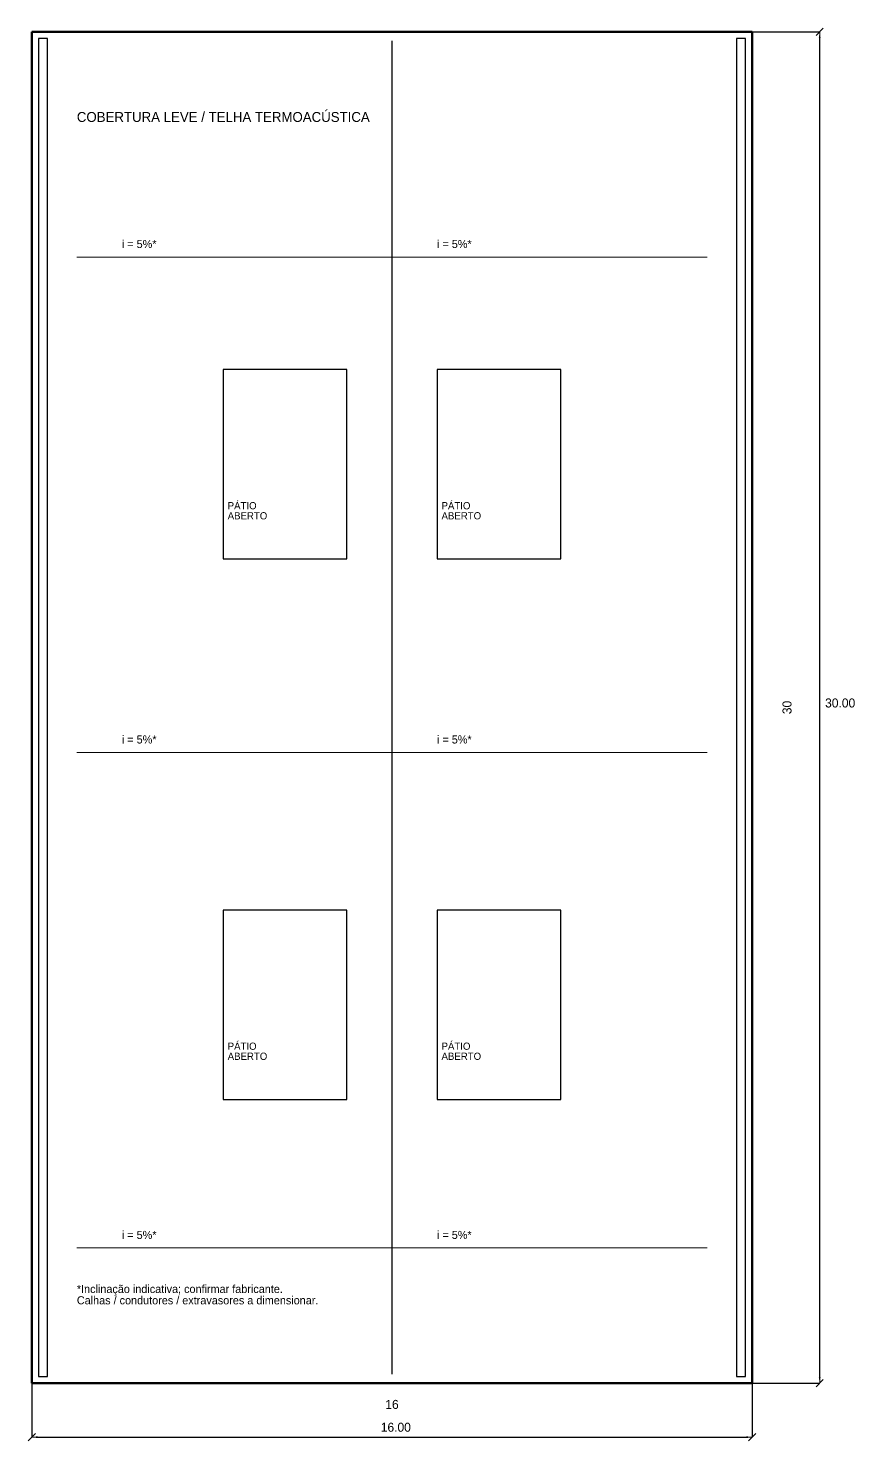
# Model space of a CAD drawing. Header units: metres. Extents: x -2 to 623, y -2 to 50.
# Drawn here: x 211.92 to 230.28, y 10.72 to 42.08 of the extents above; entities that cross this region are included whole.
import ezdxf

# ---------------------------------------------------------------- set-up
doc = ezdxf.new("R2010")
doc.units = ezdxf.units.M
for name, color, linetype, lineweight in [('COTAS', 2, 'Continuous', 13), ('ESQUADRIAS', 4, 'Continuous', 25), ('PAREDES', 7, 'Continuous', 50), ('TERRENO', 3, 'Continuous', 25), ('TEXTOS', 7, 'Continuous', 15)]:
    doc.layers.add(name, color=color, linetype=linetype, lineweight=lineweight)
doc.dimstyles.get("Standard").update_dxf_attribs({"dimtxt": 2.5, "dimasz": 2.5, "dimexe": 1.25, "dimexo": 0.625, "dimtad": 1, "dimcen": 2.5, "dimazin": 3, "dimtfac": 1, "dimtmove": 0, "dimatfit": 3})

# ---------------------------------------------------------------- blocks, each defined once
blk = doc.blocks.new('_CLOSEDFILLED')
at = {"color": 0, "linetype": 'BYBLOCK'}
blk.add_solid([(-1, 0.16), (0, 0), (-1, -0.16)], dxfattribs=at)
blk = doc.blocks.new('*D43')
for p, q in [((212, 12), (212, 10.8)), ((228, 12), (228, 10.8)), ((212.13, 10.8), (227.87, 10.8))]:
    blk.add_line(p, q)
at = {"layer": 'Defpoints'}
for p in [(212, 12), (228, 12), (212, 10.8)]:
    blk.add_point(p, dxfattribs=at)
at = {"layer": 'COTAS', "xscale": 0.13, "yscale": 0.13, "rotation": 180}
blk.add_blockref('_CLOSEDFILLED', (212, 10.8), dxfattribs=at)
at = {"layer": 'COTAS', "xscale": 0.13, "yscale": 0.13}
blk.add_blockref('_CLOSEDFILLED', (228, 10.8), dxfattribs=at)
at = {"layer": 'COTAS', "insert": (220, 11.525), "char_height": 0.2, "attachment_point": 5}
blk.add_mtext('16', dxfattribs=at)
blk = doc.blocks.new('*D44')
for p, q in [((228, 42), (229.5, 42)), ((229.5, 12.13), (229.5, 41.87)), ((228, 12), (229.5, 12))]:
    blk.add_line(p, q)
at = {"layer": 'Defpoints'}
for p in [(228, 42), (228, 12), (229.5, 12)]:
    blk.add_point(p, dxfattribs=at)
at = {"layer": 'COTAS', "xscale": 0.13, "yscale": 0.13}
for p, rotation in [((229.5, 42), 90), ((229.5, 12), 270)]:
    blk.add_blockref('_CLOSEDFILLED', p, dxfattribs=dict(at, rotation=rotation))
at = {"layer": 'COTAS', "insert": (228.775, 27), "char_height": 0.2, "attachment_point": 5, "rotation": 90}
blk.add_mtext('30', dxfattribs=at)

msp = doc.modelspace()

# ---------------------------------------------------------------- linework, layer by layer
at = {"layer": 'COTAS'}
for p, q in [((229.42, 41.92), (229.58, 42.08)), ((228, 42), (229.35, 42)), ((229.5, 12), (229.5, 42)), ((220, 37), (213, 37)), ((220, 37), (227, 37)), ((220, 26), (213, 26)), ((220, 26), (227, 26)), ((220, 15), (213, 15)), ((220, 15), (227, 15)), ((212, 12), (212, 10.95)), ((228, 12), (228, 10.95)), ((228, 12), (229.35, 12)), ((229.42, 11.92), (229.58, 12.08)), ((211.92, 10.72), (212.08, 10.88)), ((212, 10.8), (228, 10.8)), ((227.92, 10.72), (228.08, 10.88))]:
    msp.add_line(p, q, dxfattribs=at)
at = {"layer": 'ESQUADRIAS'}
for p, q in [((212.35, 41.85), (212.15, 41.85)), ((212.15, 41.85), (212.15, 12.15)), ((212.35, 12.15), (212.35, 41.85)), ((220, 12.2), (220, 41.8)), ((227.85, 41.85), (227.65, 41.85)), ((227.65, 41.85), (227.65, 12.15)), ((227.85, 12.15), (227.85, 41.85)), ((212.15, 12.15), (212.35, 12.15)), ((227.65, 12.15), (227.85, 12.15))]:
    msp.add_line(p, q, dxfattribs=at)
at = {"layer": 'PAREDES'}
for p, q in [((228, 42), (212, 42)), ((212, 42), (212, 12)), ((228, 12), (228, 42)), ((212, 12), (228, 12))]:
    msp.add_line(p, q, dxfattribs=at)
at = {"layer": 'TERRENO'}
for p, q in [((219, 34.5), (216.25, 34.5)), ((216.25, 34.5), (216.25, 30.3)), ((219, 30.3), (219, 34.5)), ((223.75, 34.5), (221, 34.5)), ((221, 34.5), (221, 30.3)), ((223.75, 30.3), (223.75, 34.5)), ((216.25, 30.3), (219, 30.3)), ((221, 30.3), (223.75, 30.3)), ((219, 22.5), (216.25, 22.5)), ((216.25, 22.5), (216.25, 18.3)), ((219, 18.3), (219, 22.5)), ((223.75, 22.5), (221, 22.5)), ((221, 22.5), (221, 18.3)), ((223.75, 18.3), (223.75, 22.5)), ((216.25, 18.3), (219, 18.3)), ((221, 18.3), (223.75, 18.3))]:
    msp.add_line(p, q, dxfattribs=at)

# ---------------------------------------------------------------- texts
at = {"layer": 'COTAS'}
for s, p in [('30.00', (229.62, 27)), ('16.00', (219.75, 10.92))]:
    msp.add_text(s, height=0.2, dxfattribs=at).set_placement(p)
at = {"layer": 'TEXTOS'}
for s, height, p in [('COBERTURA LEVE / TELHA TERMOACÚSTICA', 0.22, (213, 40)), ('i = 5%*', 0.18, (214, 37.2)), ('i = 5%*', 0.18, (221, 37.2)), ('PÁTIO', 0.16, (216.35, 31.4)), ('PÁTIO', 0.16, (221.1, 31.4)), ('ABERTO', 0.16, (216.35, 31.176)), ('ABERTO', 0.16, (221.1, 31.176)), ('i = 5%*', 0.18, (214, 26.2)), ('i = 5%*', 0.18, (221, 26.2)), ('PÁTIO', 0.16, (216.35, 19.4)), ('PÁTIO', 0.16, (221.1, 19.4)), ('ABERTO', 0.16, (216.35, 19.176)), ('ABERTO', 0.16, (221.1, 19.176)), ('i = 5%*', 0.18, (214, 15.2)), ('i = 5%*', 0.18, (221, 15.2)), ('*Inclinação indicativa; confirmar fabricante.', 0.18, (213, 14)), ('Calhas / condutores / extravasores a dimensionar.', 0.18, (213, 13.748))]:
    msp.add_text(s, height=height, dxfattribs=at).set_placement(p)

# ---------------------------------------------------------------- dimensions: what is measured, and where the dimension line sits
at = {"layer": 'COTAS'}
dim = msp.add_linear_dim(base=(229.5, 12), p1=(228, 12), p2=(228, 42), angle=90, dimstyle='Standard', override={"dimtxt": 0.2, "dimasz": 0.13, "dimtad": 1, "dimdec": 2}, dxfattribs=at)
dim.commit()
dim.dimension.update_dxf_attribs({"geometry": '*D44', "text_midpoint": (228.775, 27)})
dim = msp.add_linear_dim(base=(212, 10.8), p1=(212, 12), p2=(228, 12), dimstyle='Standard', override={"dimtxt": 0.2, "dimasz": 0.13, "dimtad": 1, "dimdec": 2}, dxfattribs=at)
dim.commit()
dim.dimension.update_dxf_attribs({"geometry": '*D43', "text_midpoint": (220, 11.525)})

doc.saveas('drawing.dxf')
